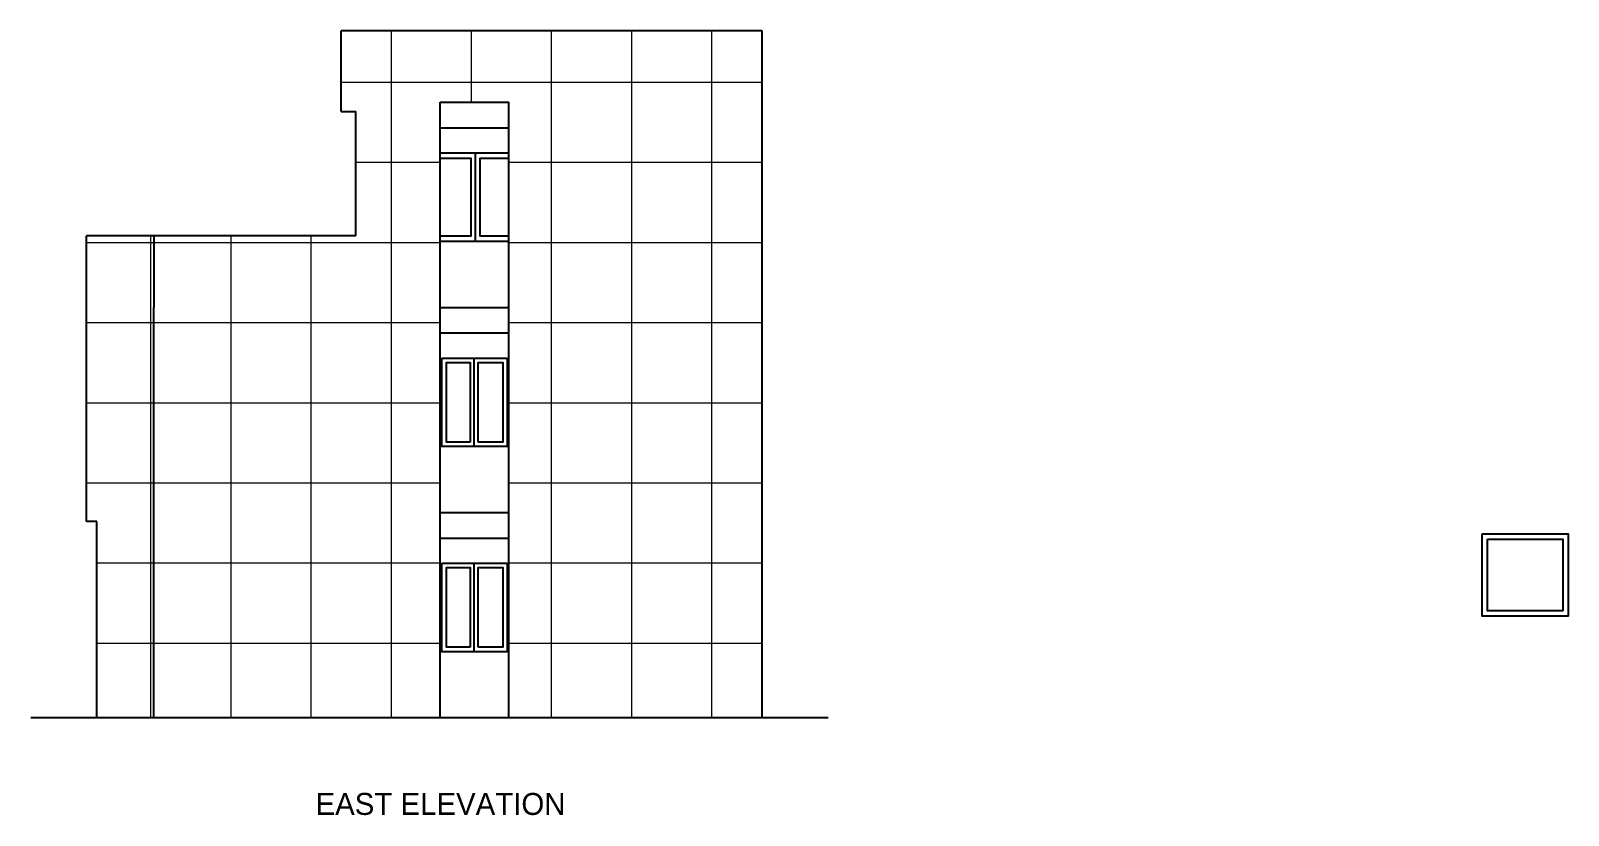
# Model space of a CAD drawing. Header units: inches. Extents: x 10143 to 33197, y -150 to 3760.
# Drawn here: x 26622 to 27461, y 912 to 1341 of the extents above; entities that cross this region are included whole.
import ezdxf
from ezdxf.enums import TextEntityAlignment as Align

# ---------------------------------------------------------------- set-up
doc = ezdxf.new("R2010")
doc.units = ezdxf.units.IN
doc.header["$LTSCALE"] = 0.5
doc.header["$MEASUREMENT"] = 0
for name, color, linetype, lineweight in [('A_hatch', 253, 'Continuous', 5), ('DW TEXT', 92, 'Continuous', 15), ('Toilet', 7, 'Continuous', 25)]:
    doc.layers.add(name, color=color, linetype=linetype, lineweight=lineweight)
doc.styles.add('CEN', font='GOTHIC.TTF')

msp = doc.modelspace()

# ---------------------------------------------------------------- hatches: boundary and pattern name
at = {"layer": 'A_hatch', "ltscale": 5}
h = msp.add_hatch(dxfattribs=at)
h.set_pattern_fill('ANSI37', color=11, scale=350, angle=45)
h.paths.add_polyline_path([(27021.17, 1189.59), (27021.17, 1301.59), (27021.17, 1340.59), (26791.43, 1340.59), (26791.43, 1296.59), (26799.37, 1296.59), (26799.37, 1228.59), (26689.07, 1228.59), (26689.07, 1189.59), (26689.07, 1077.59), (26689.07, 965.59), (26845.43, 965.59), (26845.43, 1077.59), (26845.43, 1189.59), (26845.43, 1301.59), (26882.93, 1301.59), (26882.93, 1189.59), (26882.93, 1077.59), (26882.93, 965.59), (27021.17, 965.59), (27021.17, 1077.59)])
h = msp.add_hatch(dxfattribs=at)
h.set_pattern_fill('ANSI37', color=11, scale=350, angle=45)
h.paths.add_polyline_path([(26689.07, 1189.59), (26689.07, 1228.59), (26652.33, 1228.59), (26652.33, 1189.59), (26652.33, 1072.59), (26657.94, 1072.59), (26657.94, 965.59), (26689.07, 965.59), (26689.07, 1077.59)])

# ---------------------------------------------------------------- linework, layer by layer
at = {"color": 5}
for p, q in [((26845.43, 1273.91), (26882.93, 1273.91)), ((26864.54, 1273.91), (26864.54, 1225.59)), ((26846.43, 1161.91), (26881.93, 1161.91)), ((26863.85, 1161.91), (26863.85, 1113.59)), ((26846.43, 1049.91), (26881.93, 1049.91)), ((26863.85, 1049.91), (26863.85, 1001.59))]:
    msp.add_line(p, q, dxfattribs=at)
for points in [[(26845.43, 1271.04), (26862.13, 1271.04), (26862.13, 1228.46), (26845.43, 1228.46)], [(26882.93, 1228.46), (26867.34, 1228.46), (26867.34, 1271.04), (26882.93, 1271.04)], [(26862.13, 1225.59), (26845.43, 1225.59)], [(26882.93, 1225.59), (26845.43, 1225.59)], [(26861.81, 1113.59), (26846.43, 1113.59), (26846.43, 1161.91)], [(26881.93, 1161.91), (26881.93, 1113.59), (26846.43, 1113.59)], [(26881.93, 1049.91), (26881.93, 1001.59), (26846.43, 1001.59)], [(26861.81, 1001.59), (26846.43, 1001.59), (26846.43, 1049.91)]]:
    msp.add_lwpolyline(points, dxfattribs=at)
for points in [[(26861.81, 1116.02), (26848.8, 1116.02), (26848.8, 1159.49), (26861.81, 1159.49)], [(26866.22, 1116.02), (26866.22, 1159.49), (26879.56, 1159.49), (26879.56, 1116.02)], [(26861.81, 1004.02), (26848.8, 1004.02), (26848.8, 1047.49), (26861.81, 1047.49)], [(26866.22, 1004.02), (26866.22, 1047.49), (26879.56, 1047.49), (26879.56, 1004.02)]]:
    msp.add_lwpolyline(points, close=True, dxfattribs=at)
at = {"layer": 'Toilet'}
for p, q in [((27021.17, 1340.59), (26791.43, 1340.59)), ((26791.43, 1296.59), (26791.43, 1340.59)), ((27021.17, 1301.59), (27021.17, 1340.59)), ((26845.43, 1301.59), (26882.93, 1301.59)), ((26845.43, 1189.59), (26845.43, 1301.59)), ((26882.93, 1189.59), (26882.93, 1301.59)), ((27021.17, 1189.59), (27021.17, 1301.59)), ((26791.43, 1296.59), (26799.37, 1296.59)), ((26799.37, 1228.59), (26799.37, 1296.59)), ((26845.43, 1287.59), (26882.93, 1287.59)), ((26799.37, 1228.59), (26652.33, 1228.59)), ((26652.33, 1189.59), (26652.33, 1228.59)), ((26689.07, 1228.59), (26689.07, 1189.59)), ((26652.33, 1072.59), (26652.33, 1189.59)), ((26689.07, 1077.59), (26689.07, 1189.59)), ((26845.43, 1189.59), (26882.93, 1189.59)), ((26845.43, 1077.59), (26845.43, 1189.59)), ((26882.93, 1077.59), (26882.93, 1189.59)), ((27021.17, 1077.59), (27021.17, 1189.59)), ((26845.43, 1175.59), (26882.93, 1175.59)), ((26689.07, 965.59), (26689.07, 1077.59)), ((26845.43, 965.59), (26845.43, 1077.59)), ((26845.43, 1077.59), (26882.93, 1077.59)), ((26882.93, 965.59), (26882.93, 1077.59)), ((27021.17, 965.59), (27021.17, 1077.59)), ((26657.94, 1072.59), (26652.33, 1072.59)), ((26657.94, 965.59), (26657.94, 1072.59)), ((26845.43, 1063.59), (26882.93, 1063.59)), ((26621.94, 965.59), (26657.94, 965.59)), ((26657.94, 965.59), (27021.17, 965.59)), ((27021.17, 965.59), (27057.17, 965.59))]:
    msp.add_line(p, q, dxfattribs=at)
for points in [[(27414.23, 1065.98), (27461.23, 1065.98), (27461.23, 1020.98), (27414.23, 1020.98)], [(27417.23, 1062.98), (27458.23, 1062.98), (27458.23, 1023.98), (27417.23, 1023.98)]]:
    msp.add_lwpolyline(points, close=True, dxfattribs=at)

# ---------------------------------------------------------------- texts
at = {"layer": 'DW TEXT', "ltscale": 0.13, "style": 'CEN'}
msp.add_text('EAST ELEVATION', height=12, dxfattribs=at).set_placement((26845.62, 918.48), align=Align.MIDDLE_CENTER)

doc.saveas('drawing.dxf')
